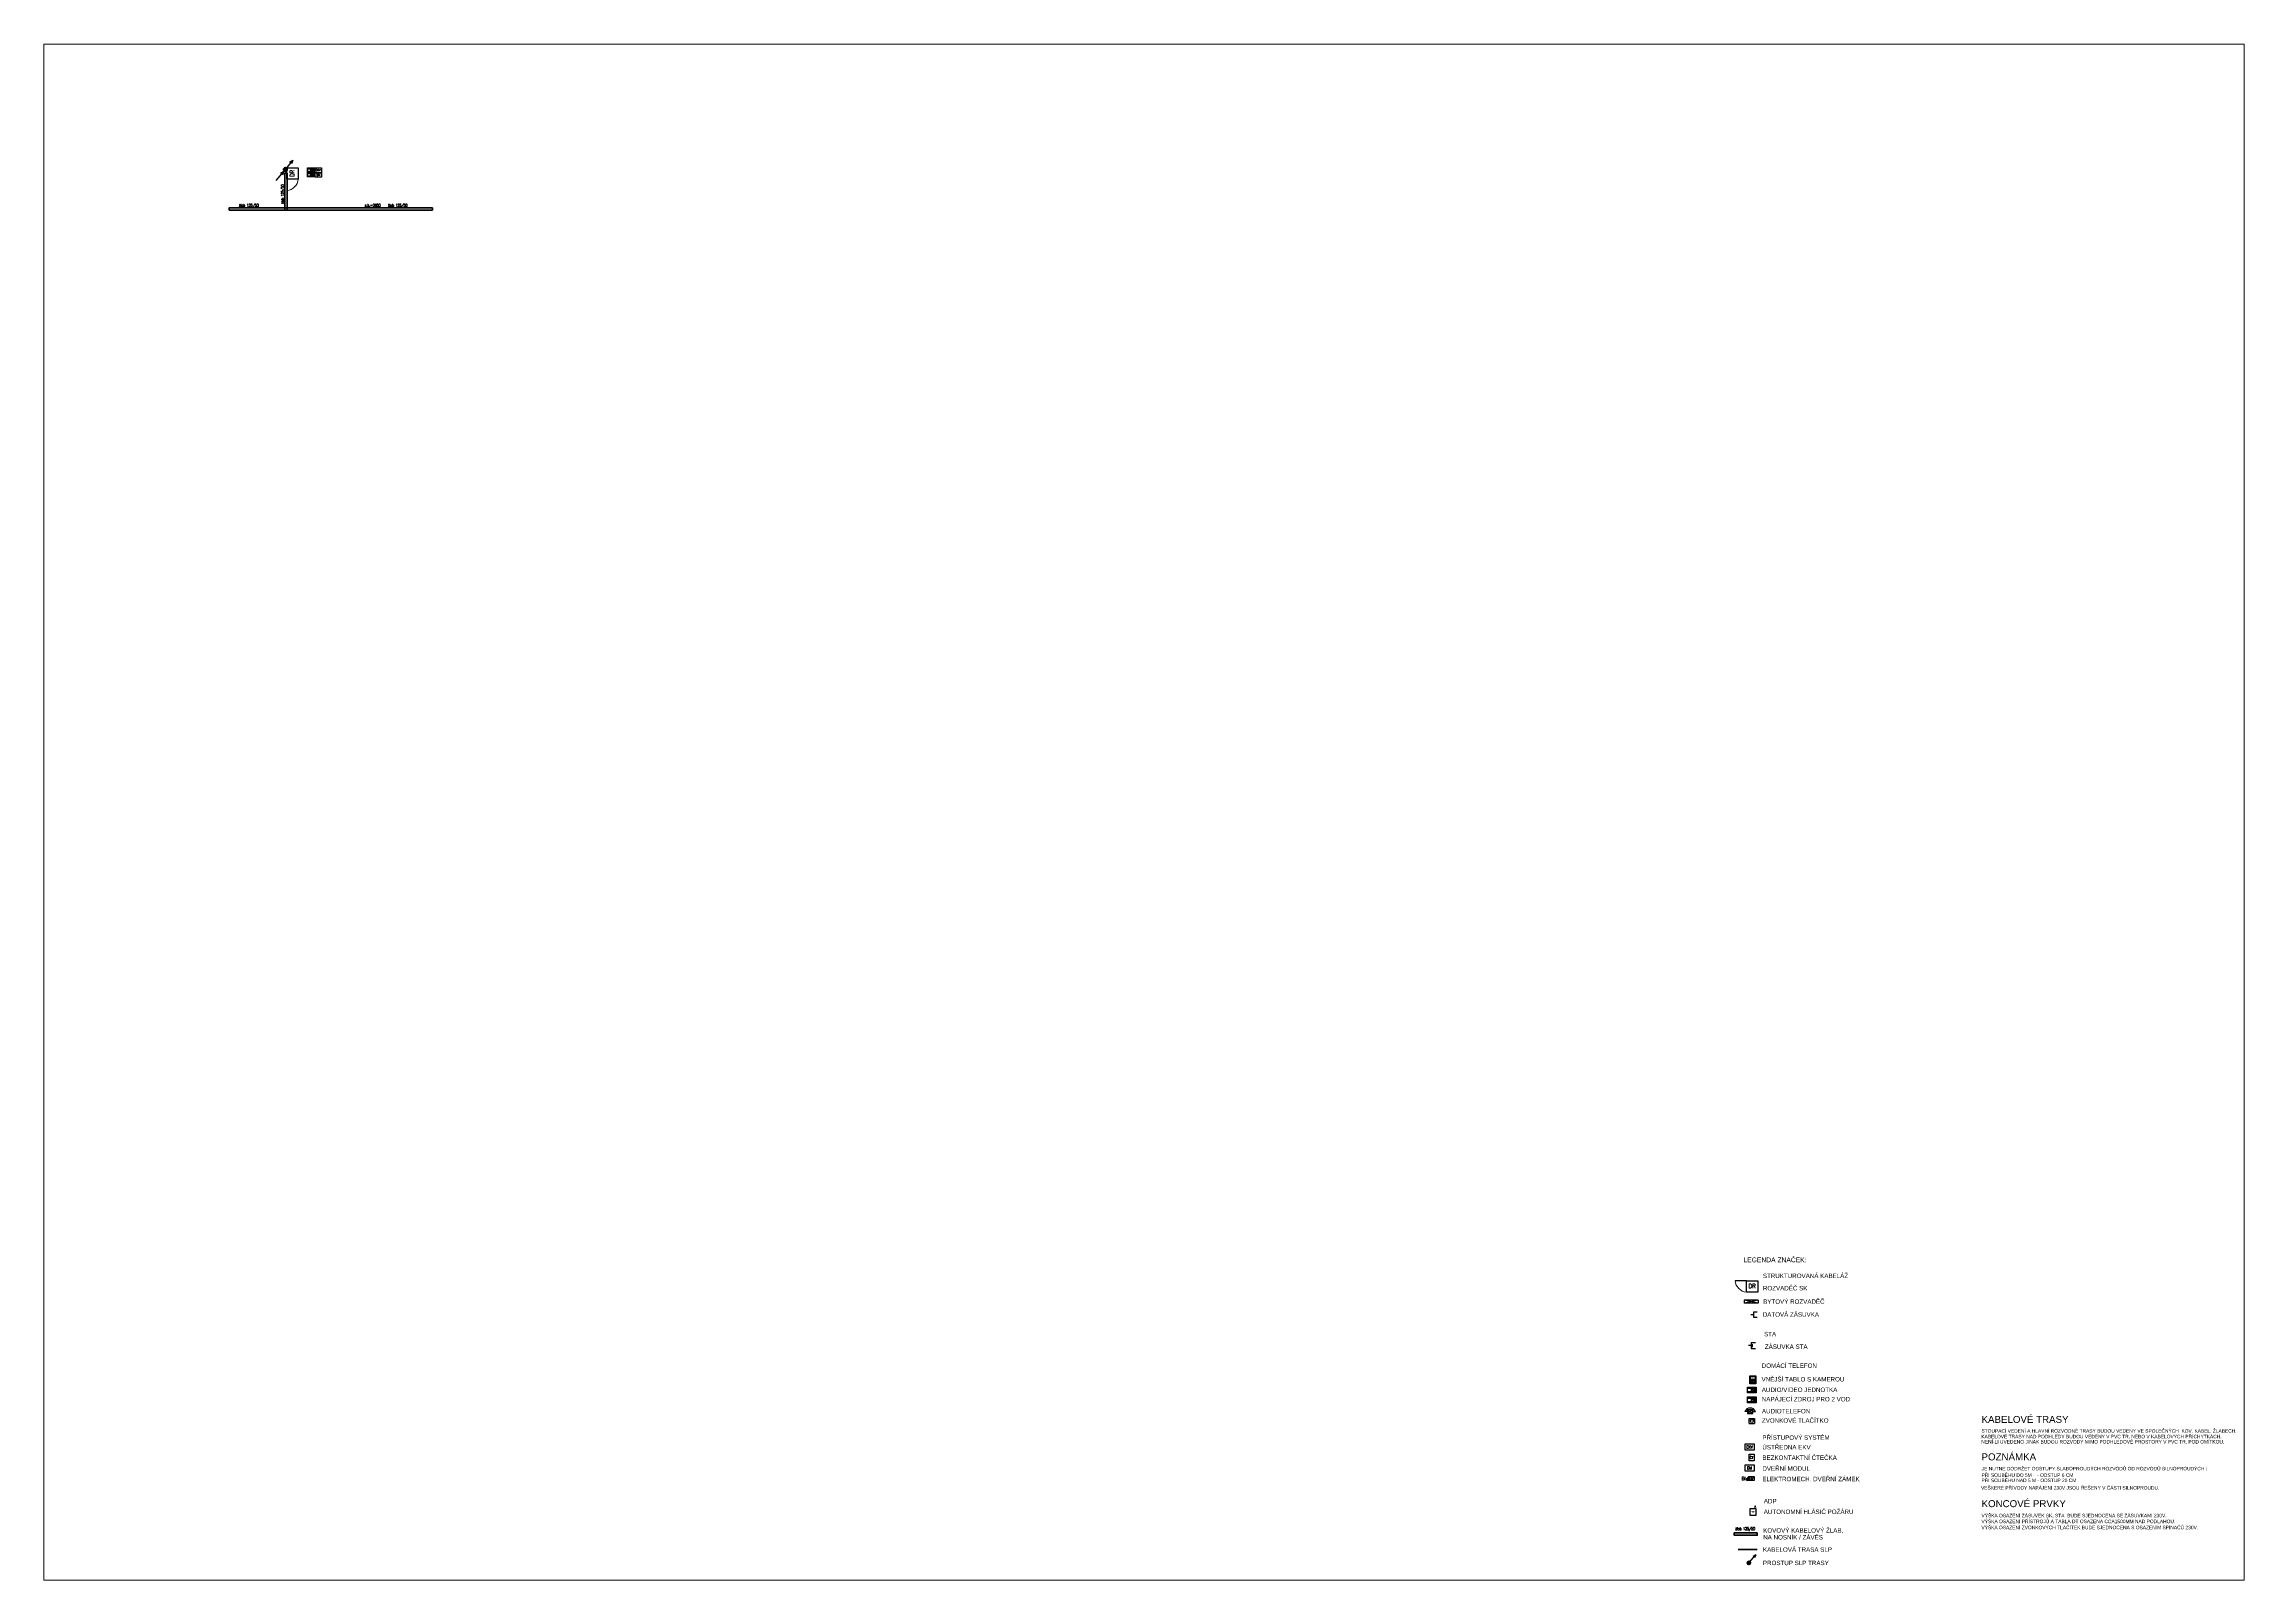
# Paper-space layout 'Layout1' of a CAD drawing. Header units: millimetres. Extents: x 29 to 260, y 20 to 181.
# The model-space entities are those that its viewports show. They can reach past a viewport. Long polylines and large blocks are cut down to what shows.
import ezdxf
from ezdxf.enums import TextEntityAlignment as Align

# ---------------------------------------------------------------- set-up
doc = ezdxf.new("R2010")
doc.units = ezdxf.units.MM
doc.layers.get('0').update_dxf_attribs({"color": 6})
for name, color, linetype, lineweight in [('_TRASY', 6, 'Continuous', 40), ('SLP-_TRASY', 6, 'Continuous', 40), ('SLP-_TRASY-prostupy', 6, 'Continuous', 40), ('SLP-ACS', 6, 'Continuous', 30), ('SLP-ADP', 6, 'Continuous', 40), ('SLP-DT', 6, 'Continuous', 30), ('SLP-EPS', 6, 'Continuous', 30), ('SLP-SK', 6, 'Continuous', 30), ('SLP-STA', 6, 'Continuous', 30)]:
    doc.layers.add(name, color=color, linetype=linetype, lineweight=lineweight)
doc.styles.add('ArialCE', font='arial.ttf')
doc.styles.add('GENERATED_STYLE_2', font='arial.ttf')
doc.styles.add('ROMANS', font='romans.shx', dxfattribs={"width": 0.8})
doc.styles.add('RS09', font='romans.shx', dxfattribs={"width": 0.9})
doc.styles.get("Standard").update_dxf_attribs({"font": 'arial.ttf'})
doc.styles.add('TABULKY', font='simplex.shx', dxfattribs={"width": 0.8})

# ---------------------------------------------------------------- blocks, each defined once
blk = doc.blocks.new('SLP_PROSTUP')
at = {"layer": 'SLP-_TRASY-prostupy'}
h = blk.add_hatch(color=256, dxfattribs=at)
edge = h.paths.add_edge_path()
edge.add_arc((0, 0), 122, 0, 360)
at = {"layer": 'SLP-_TRASY-prostupy', "lineweight": 30}
for p, q in [((0, 0), (491, 592)), ((491, 592), (279, 455)), ((491, 592), (396, 358))]:
    blk.add_line(p, q, dxfattribs=at)
at = {"layer": 'SLP-_TRASY-prostupy'}
blk.add_circle((0, 0), 122, dxfattribs=at)
blk = doc.blocks.new('A$C11A25E67')
at = {"layer": 'SLP-DT'}
for p, q in [((0, 200), (398, 200)), ((0, 59), (398, 59)), ((18, 231), (18, 258)), ((18, 231), (26, 231)), ((18, 0), (18, 28)), ((18, 28), (26, 28)), ((26, 231), (26, 258)), ((26, 0), (26, 28)), ((43, 231), (43, 258)), ((43, 231), (51, 231)), ((43, 0), (43, 28)), ((43, 28), (51, 28)), ((51, 231), (51, 258)), ((51, 0), (51, 28)), ((69, 231), (69, 258)), ((69, 231), (77, 231)), ((69, 0), (69, 28)), ((69, 28), (77, 28)), ((77, 231), (77, 258)), ((77, 0), (77, 28)), ((95, 231), (95, 258)), ((95, 231), (102, 231)), ((95, 0), (95, 28)), ((95, 28), (102, 28)), ((102, 231), (102, 258)), ((102, 0), (102, 28)), ((120, 231), (120, 258)), ((120, 231), (128, 231)), ((120, 0), (120, 28)), ((120, 28), (128, 28)), ((128, 231), (128, 258)), ((128, 0), (128, 28)), ((146, 231), (146, 258)), ((146, 231), (154, 231)), ((146, 0), (146, 28)), ((146, 28), (154, 28)), ((154, 231), (154, 258)), ((154, 0), (154, 28)), ((171, 231), (171, 258)), ((171, 231), (179, 231)), ((171, 0), (171, 28)), ((171, 28), (179, 28)), ((179, 231), (179, 258)), ((179, 0), (179, 28)), ((183, 59), (183, 200)), ((347, 59), (347, 200))]:
    blk.add_line(p, q, dxfattribs=at)
blk.add_lwpolyline([(0, 258), (398, 258), (398, 0), (0, 0)], close=True, dxfattribs=at)
at = {"layer": 'SLP-DT', "lineweight": 20, "style": 'ROMANS'}
blk.add_text('PS', height=80.6, dxfattribs=at).set_placement((184, 168), align=Align.TOP_LEFT)
blk = doc.blocks.new('A$C489C27F5')
at = {"layer": 'SLP-DT'}
for p, q in [((-398, 200), (0, 200)), ((-398, 59), (0, 59)), ((-216, 59), (-216, 200)), ((-51, 59), (-51, 200))]:
    blk.add_line(p, q, dxfattribs=at)
blk.add_lwpolyline([(-398, 258), (0, 258), (0, 0), (-398, 0)], close=True, dxfattribs=at)
at = {"layer": 'SLP-DT', "lineweight": 20, "style": 'ROMANS'}
blk.add_text('AV', height=80.6, dxfattribs=at).set_placement((-201, 170), align=Align.TOP_LEFT)
blk = doc.blocks.new('A$C2B1D30AD')
at = {"layer": 'SLP-ACS'}
blk.add_lwpolyline([(0, 271), (383, 271), (383, 0), (0, 0)], close=True, dxfattribs=at)
at = {"layer": 'SLP-ACS', "style": 'RS09', "width": 0.9}
blk.add_text('DM', height=121, rotation=360, dxfattribs=at).set_placement((184, 77), align=Align.CENTER)
blk = doc.blocks.new('ACS_USTREDNA')
at = {"layer": 'SLP-ACS'}
blk.add_lwpolyline([(-668, 407), (660, 407), (660, -533), (-668, -533)], close=True, dxfattribs=at)
at = {"layer": 'SLP-ACS', "style": 'RS09', "width": 0.9}
blk.add_text('EKV', height=420, dxfattribs=at).set_placement((-29, -265), align=Align.CENTER)
blk = doc.blocks.new('A$C068C2E4D')
at = {"layer": 'SLP-SK'}
blk.add_line((600, 600), (600, 1200), dxfattribs=at)
blk.add_lwpolyline([(600, 600), (600, 0), (0, 0), (0, 600)], close=True, dxfattribs=at)
at = {"layer": 'SLP-SK', "lineweight": 15}
blk.add_arc((625, 575), 625, 92.2834, 177.7166, dxfattribs=at)
at = {"layer": 'SLP-SK', "style": 'RS09', "width": 0.9}
blk.add_text('DR', height=234.2, rotation=270, dxfattribs=at).set_placement((201, 300), align=Align.CENTER)
blk = doc.blocks.new('ACS_CTECKA')
at = {"layer": 'SLP-ACS'}
blk.add_lwpolyline([(-375, 513), (379, 513), (379, -464), (-375, -464)], close=True, dxfattribs=at)
at = {"layer": 'SLP-ACS', "style": 'ROMANS'}
blk.add_text('ČT', height=330, dxfattribs=at).set_placement((-285, 177), align=Align.TOP_LEFT)
blk = doc.blocks.new('*U26')
h = blk.add_hatch(color=0)
h.dxf.hatch_style = 1
h.paths.add_polyline_path([(-380, 235), (-686, -62), (-686, -360), (-380, -360)])
at = {"layer": 'SLP-DT', "color": 0, "ltscale": 30}
for p, q in [((-380, 235), (-686, -62)), ((-380, 235), (-380, -360)), ((-380, 235), (408, 235)), ((-347, 235), (-347, -360)), ((408, 235), (408, -360)), ((-686, -360), (-686, -62)), ((408, -360), (-686, -360))]:
    blk.add_line(p, q, dxfattribs=at)
at = {"layer": 'SLP-DT', "color": 0, "style": 'TABULKY', "width": 0.5}
blk.add_text('DZ', height=448, dxfattribs=at).set_placement((-157, 154), align=Align.TOP_LEFT)
at = {"layer": 'SLP-DT', "color": 0, "style": 'TABULKY', "width": 0.5, "flags": 8}
blk.add_attdef('TYP_ZAMKU', text='', height=448, dxfattribs=at).set_placement((-869, -294), align=Align.RIGHT)
blk = doc.blocks.new('SK_1xRJ45')
at = {"layer": 'SLP-SK'}
for p, q in [((0, 0), (-282, 0)), ((422, 282), (0, 282)), ((0, 282), (0, -282)), ((0, -282), (422, -282))]:
    blk.add_line(p, q, dxfattribs=at)
blk = doc.blocks.new('A$C558D10B9')
at = {"layer": 'SLP-SK'}
for p, q in [((-35, 0), (-35, 126)), ((-35, 126), (557, 126)), ((-35, 126), (557, 0)), ((-35, 0), (557, 126)), ((-35, 0), (557, 0)), ((557, 0), (557, 126))]:
    blk.add_line(p, q, dxfattribs=at)
blk = doc.blocks.new('STA_ZASUVKA')
at = {"layer": 'SLP-STA'}
for p, q in [((423, 281), (1, 281)), ((1, 281), (1, -282)), ((142, -141), (142, 140)), ((1, -1), (-281, -1)), ((1, -282), (423, -282))]:
    blk.add_line(p, q, dxfattribs=at)
blk = doc.blocks.new('DT_TABLO')
at = {"layer": 'SLP-DT'}
for points in [[(-379, 527), (375, 527), (375, -450), (-379, -450)], [(-300, 450), (298, 450), (298, 69), (-300, 69)]]:
    blk.add_lwpolyline(points, close=True, dxfattribs=at)
at = {"layer": 'SLP-DT', "lineweight": 9}
for centre in [(-225, -75), (0, -75), (225, -75), (-225, -300), (0, -300), (225, -300)]:
    blk.add_circle(centre, 87.7, dxfattribs=at)
at = {"layer": 'SLP-DT'}
blk.add_text('DT', height=239.9, dxfattribs=at).set_placement((-205, 138))
blk = doc.blocks.new('A$C41BC687E')
at = {"layer": 'SLP-EPS'}
for p, q in [((0, 230), (0, 0)), ((230, 230), (0, 230)), ((0, 0), (230, 0)), ((230, 0), (230, 230))]:
    blk.add_line(p, q, dxfattribs=at)
at = {"layer": 'SLP-EPS', "color": 3, "const_width": 11.5}
blk.add_lwpolyline([(10, 115), (216, 115)], dxfattribs=at)
at = {"layer": 'SLP-EPS', "color": 3, "const_width": 28.8}
blk.add_lwpolyline([(101, 115, 1), (130, 115, 1)], format="xyb", close=True, dxfattribs=at)
at = {"layer": 'SLP-ADP', "lineweight": 20, "style": 'ROMANS'}
blk.add_text('A', height=72, rotation=359.99999, dxfattribs=at).set_placement((164, 313), align=Align.MIDDLE_LEFT)
at = {"layer": 'SLP-EPS', "color": 3}
blk.add_text('SOM', height=0.578, rotation=0.00001, dxfattribs=at).set_placement((109, 131))
blk = doc.blocks.new('DT_AUDIOTELEFON')
at = {"layer": 'SLP-DT', "linetype": 'Continuous'}
for p, q in [((-304, 203), (305, -203)), ((305, 203), (-304, -203)), ((-304, 0), (-609, 0)), ((305, 0), (610, 0))]:
    blk.add_line(p, q, dxfattribs=at)
blk.add_lwpolyline([(-304, -203), (305, -203), (305, 203), (-304, 203)], close=True, dxfattribs=at)
blk.add_arc((0, -254), 660, 22.61987, 157.38013, dxfattribs=at)
blk = doc.blocks.new('A$C697275A8')
at = {"layer": 'SLP-DT'}
for p, q in [((0, 0), (0, 460)), ((0, 460), (460, 460)), ((0, 0), (460, 0)), ((460, 460), (460, 0))]:
    blk.add_line(p, q, dxfattribs=at)
blk.add_circle((230, 230), 134, dxfattribs=at)

msp = doc.modelspace()

# ---------------------------------------------------------------- linework, layer by layer
at = {"layer": '_TRASY'}
for points in [[(4272, 66171), (4397, 66171), (4397, 64185), (4272, 64185)], [(12213, 64310), (12213, 64185), (1273, 64185), (1273, 64310)], [(83556, -7086), (83556, -7211), (82320, -7211), (82320, -7086)]]:
    msp.add_lwpolyline(points, close=True, dxfattribs=at)
at = {"layer": 'SLP-_TRASY', "lineweight": 50}
for p, q in [((82533, -7978), (83485, -7978)), ((82600, -7978), (83552, -7978))]:
    msp.add_line(p, q, dxfattribs=at)
at = {"layer": 'SLP-_TRASY-prostupy', "lineweight": 30}
for p, q in [((3805, 65779), (4212, 66269)), ((4212, 66269), (4036, 66156)), ((4212, 66269), (4133, 66076))]:
    msp.add_line(p, q, dxfattribs=at)

# ---------------------------------------------------------------- block references
at = {"color": 2, "lineweight": 50, "xscale": 1.288794055070013, "yscale": 1.288794055070013, "zscale": 1.288794055070013, "rotation": 180}
msp.add_blockref('A$C558D10B9', (83566, 5465), dxfattribs=at)
at = {"layer": 'SLP-_TRASY-prostupy'}
for p, xscale, yscale, zscale in [((4293, 66376), 0.8280000000000001, 0.8280000000000001, 0.8280000000000001), ((83106, -8700), 0.7452000000000001, 0.7452000000000001, 0.7452000000000001)]:
    msp.add_blockref('SLP_PROSTUP', p, dxfattribs=dict(at, xscale=xscale, yscale=yscale, zscale=zscale))
at = {"layer": 'SLP-ACS'}
for name, p, xscale, yscale, zscale in [('ACS_USTREDNA', (6060, 66352), 0.2794500000039682, 0.2794500000039682, 0.2794500000039682), ('A$C2B1D30AD', (5901, 65957), 0.8894531250000001, 0.8894531250000001, 0.8894531250000001), ('ACS_USTREDNA', (83149, -2432), 0.372600000005291, 0.372600000005291, 0.372600000005291), ('A$C2B1D30AD', (82900, -3759), 1.29375, 1.29375, 1.29375), ('ACS_CTECKA', (83253, -3027), 0.3726000000052906, 0.3726000000052906, 0.3726000000052906)]:
    msp.add_blockref(name, p, dxfattribs=dict(at, xscale=xscale, yscale=yscale, zscale=zscale))
ref = msp.add_blockref('*U26', (83243, -4126), dxfattribs=dict(at, xscale=0.3725999999999999, yscale=0.3725999999999999, zscale=0.3725999999999999, rotation=359.9965698610413))
ref.add_attrib('TYP_ZAMKU', 'EM', dxfattribs={"layer": 'SLP-DT', "color": 0, "height": 166.9, "rotation": 359.99656, "style": 'TABULKY', "width": 0.5}).set_placement((82919, -4236), align=Align.RIGHT)
at = {"layer": 'SLP-ADP', "lineweight": 50, "xscale": 1.4878125, "yscale": 1.4878125, "zscale": 1.4878125}
msp.add_blockref('A$C41BC687E', (83157, -6119), dxfattribs=at)
at = {"layer": 'SLP-DT'}
for name, p, xscale, yscale, zscale in [('A$C11A25E67', (5491, 66224), 0.9257499999999997, 0.9257499999999997, 0.9257499999999997), ('A$C489C27F5', (5858, 65980), 0.9257499999999997, 0.9257499999999997, 0.9257499999999997), ('DT_TABLO', (83324, 1147), 0.42849, 0.42849, 0.42849), ('A$C489C27F5', (83500, 470), 1.19025, 1.19025, 1.19025), ('A$C11A25E67', (83026, -67), 1.19025, 1.19025, 1.19025), ('DT_AUDIOTELEFON', (83175, -545), 0.47305296, 0.47305296, 0.47305296)]:
    msp.add_blockref(name, p, dxfattribs=dict(at, xscale=xscale, yscale=yscale, zscale=zscale))
at = {"layer": 'SLP-DT', "color": 1, "xscale": 0.6094080000000003, "yscale": 0.6094080000000003, "zscale": 0.6094080000000003}
msp.add_blockref('A$C697275A8', (83124, -1193), dxfattribs=at)
at = {"layer": 'SLP-SK', "lineweight": 30, "xscale": 1.0117125, "yscale": 1.0117125, "zscale": 1.0117125, "rotation": 179.9999999960584}
msp.add_blockref('A$C068C2E4D', (4980, 66465), dxfattribs=at)
at = {"layer": 'SLP-SK', "color": 3, "lineweight": 30, "xscale": 1.0117125, "yscale": 1.0117125, "zscale": 1.0117125, "rotation": 89.99999999605845}
msp.add_blockref('A$C068C2E4D', (83585, 5895), dxfattribs=at)
at = {"layer": 'SLP-SK', "xscale": 0.4713390000000001, "yscale": 0.4713390000000001, "zscale": 0.4713390000000001}
msp.add_blockref('SK_1xRJ45', (83347, 4670), dxfattribs=at)
at = {"layer": 'SLP-STA', "xscale": 0.5397002324999994, "yscale": 0.5397002324999994, "zscale": 0.5397002324999994}
msp.add_blockref('STA_ZASUVKA', (83230, 3007), dxfattribs=at)

# ---------------------------------------------------------------- texts
at = {"color": 7, "lineweight": 20, "style": 'ArialCE'}
msp.add_text('LEGENDA ZNAČEK:', height=258.75, rotation=359.99999, dxfattribs=at).set_placement((82815, 7756), align=Align.TOP_LEFT)
at = {"color": 7, "style": 'GENERATED_STYLE_2'}
for s, p in [('KABELOVÉ TRASY', (95632, -1155)), ('POZNÁMKA', (95632, -3173)), ('KONCOVÉ PRVKY', (95632, -5694))]:
    msp.add_text(s, height=375, dxfattribs=at).set_placement(p)
at = {"color": 0, "style": 'GENERATED_STYLE_2'}
for s, p in [('STOUPACÍ VEDENÍ A HLAVNÍ ROZVODNÉ TRASY BUDOU VEDENY VE SPOLEČNÝCH  KOV. KABEL. ŽLABECH. ', (95629, -1681)), ('KABELOVÉ TRASY NAD PODHLEDY BUDOU VEDENY V PVC TR. NEBO V KABELOVÝCH PŘÍCHYTKÁCH. ', (95622, -1984)), ('NENÍ-LI UVEDENO JINAK BUDOU ROZVODY MIMO PODHLEDOVÉ PROSTORY V PVC TR. POD OMÍTKOU. ', (95622, -2267)), ('JE NUTNÉ DODRŽET ODSTUPY SLABOPROUDÝCH ROZVODŮ OD ROZVODŮ SILNOPROUDÝCH :', (95641, -3711)), ('VEŠKERÉ PŘÍVODY NAPÁJENÍ 230V JSOU ŘEŠENY V ČÁSTI SILNOPROUDU.', (95606, -4748)), ('PŘI SOUBĚHU DO 5M    - ODSTUP 6 CM', (95628, -4064)), ('PŘI SOUBĚHU NAD 5 M - ODSTUP 20 CM', (95628, -4345)), ('PŘI SOUBĚHU NAD 5 M - ODSTUP 20 CM', (95628, -4345)), ('VÝŠKA OSAZENÍ ZVONKOVÝCH TLAČÍTEK BUDE SJEDNOCENA S OSAZENÍM SPÍNAČŮ 230V.', (95627, -6884)), ('VÝŠKA OSAZENÍ ZÁSUVEK SK, STA  BUDE SJEDNOCENA SE ZÁSUVKAMI 230V.', (95629, -6241)), ('VÝŠKA OSAZENÍ PŘÍSTROJŮ A TABLA DT OSAZENA CCA1500MM NAD PODLAHOU.', (95629, -6558))]:
    msp.add_text(s, height=187.5, dxfattribs=at).set_placement(p)
at = {"layer": 'SLP-_TRASY', "color": 0, "lineweight": 20, "style": 'ArialCE'}
for s, p in [('KOVOVÝ KABELOVÝ ŽLAB, ', (83875, -7069)), ('NA NOSNÍK / ZÁVĚS ', (83875, -7437))]:
    msp.add_text(s, height=239.34, rotation=359.99999, dxfattribs=at).set_placement(p)
for s, p in [('KABELOVÁ TRASA SLP', (83862, -7978)), ('PROSTUP SLP TRASY', (83860, -8700))]:
    msp.add_text(s, height=239.34, rotation=359.99999, dxfattribs=at).set_placement(p, align=Align.MIDDLE_LEFT)
at = {"layer": 'SLP-_TRASY', "lineweight": 20, "insert": (4276, 65039), "char_height": 153.37, "width": 3591.02, "attachment_point": 8, "rotation": 90, "style": 'TABULKY'}
msp.add_mtext('{\\T0.9;žlab 125/50}', dxfattribs=at)
at = {"layer": 'SLP-_TRASY', "lineweight": 20, "char_height": 153.37, "width": 3621.02, "attachment_point": 8, "style": 'TABULKY'}
for s, insert in [('{\\T0.9;žlab 125/50}', (2323, 64315)), ('{\\Fsimplex|c238;\\T0.9;s.h.=2650}', (8991, 64368)), ('{\\T0.9;žlab 125/50}', (10339, 64315))]:
    msp.add_mtext(s, dxfattribs=dict(at, insert=insert))
at = {"layer": 'SLP-_TRASY', "color": 7, "lineweight": 20, "insert": (82900, -6986), "char_height": 153.37, "width": 3621.02, "attachment_point": 8, "style": 'TABULKY'}
msp.add_mtext('{\\T0.9;žlab 125/50}', dxfattribs=at)
at = {"layer": 'SLP-ACS', "color": 0, "lineweight": 20, "style": 'ArialCE'}
for s, p in [('ÚSTŘEDNA EKV', (83830, -2346)), ('BEZKONTAKTNÍ ČTEČKA', (83830, -2911)), ('DVEŘNÍ MODUL', (83830, -3495)), ('ELEKTROMECH. DVEŘNÍ ZÁMEK', (83830, -4059))]:
    msp.add_text(s, height=239.34, rotation=359.99999, dxfattribs=at).set_placement(p, align=Align.TOP_LEFT)
at = {"layer": 'SLP-ACS', "lineweight": 20, "style": 'ArialCE'}
msp.add_text('PŘÍSTUPOVÝ SYSTÉM', height=239.34, rotation=359.99999, dxfattribs=at).set_placement((83830, -1828), align=Align.TOP_LEFT)
at = {"layer": 'SLP-ADP', "lineweight": 20, "style": 'ArialCE'}
msp.add_text('ADP', height=239.3, rotation=359.99999, dxfattribs=at).set_placement((83908, -5373), align=Align.MIDDLE_LEFT)
at = {"layer": 'SLP-ADP', "color": 0, "lineweight": 20, "style": 'ArialCE'}
msp.add_text('AUTONOMNÍ HLÁSIČ POŽÁRU', height=239.34, rotation=359.99999, dxfattribs=at).set_placement((83908, -5944), align=Align.MIDDLE_LEFT)
at = {"layer": 'SLP-DT', "color": 0, "lineweight": 20, "style": 'ArialCE'}
for s, p in [('VNĚJŠÍ TABLO S KAMEROU', (83787, 1196)), ('AUDIO/VIDEO JEDNOTKA', (83800, 629)), ('NAPÁJECÍ ZDROJ PRO 2 VOD', (83800, 123)), ('AUDIOTELEFON', (83808, -522)), ('ZVONKOVÉ TLAČÍTKO', (83808, -1027))]:
    msp.add_text(s, height=239.34, rotation=359.99999, dxfattribs=at).set_placement(p, align=Align.MIDDLE_LEFT)
at = {"layer": 'SLP-DT', "lineweight": 20, "style": 'ArialCE'}
msp.add_text('DOMÁCÍ TELEFON', height=239.34, rotation=359.99999, dxfattribs=at).set_placement((83797, 1926), align=Align.MIDDLE_LEFT)
at = {"layer": 'SLP-SK', "lineweight": 20, "style": 'ArialCE'}
msp.add_text('STRUKTUROVANÁ KABELÁŽ', height=239.34, rotation=359.99999, dxfattribs=at).set_placement((83859, 6767), align=Align.MIDDLE_LEFT)
at = {"layer": 'SLP-SK', "color": 0, "lineweight": 20, "style": 'ArialCE'}
for s, p in [('ROZVADĚČ SK', (83859, 6102)), ('DATOVÁ ZÁSUVKA ', (83851, 4683)), ('BYTOVÝ ROZVADĚČ', (83874, 5381))]:
    msp.add_text(s, height=239.34, rotation=359.99999, dxfattribs=at).set_placement(p, align=Align.MIDDLE_LEFT)
at = {"layer": 'SLP-STA', "lineweight": 20, "style": 'ArialCE'}
msp.add_text('STA', height=239.3, rotation=359.99999, dxfattribs=at).set_placement((83922, 3749), align=Align.TOP_LEFT)
at = {"layer": 'SLP-STA', "color": 0, "lineweight": 20, "style": 'ArialCE'}
msp.add_text('ZÁSUVKA STA', height=239.34, rotation=359.99999, dxfattribs=at).set_placement((83963, 3071), align=Align.TOP_LEFT)

psp = doc.layouts.get("Layout1")

# ---------------------------------------------------------------- viewports
at = {"layer": '0'}
psp.add_viewport(center=(144.23, 100.75), size=(230.77, 161.2053), view_center_point=(50531.49, 31756.28), view_height=82758.0158, dxfattribs=at)

doc.saveas('drawing.dxf')
